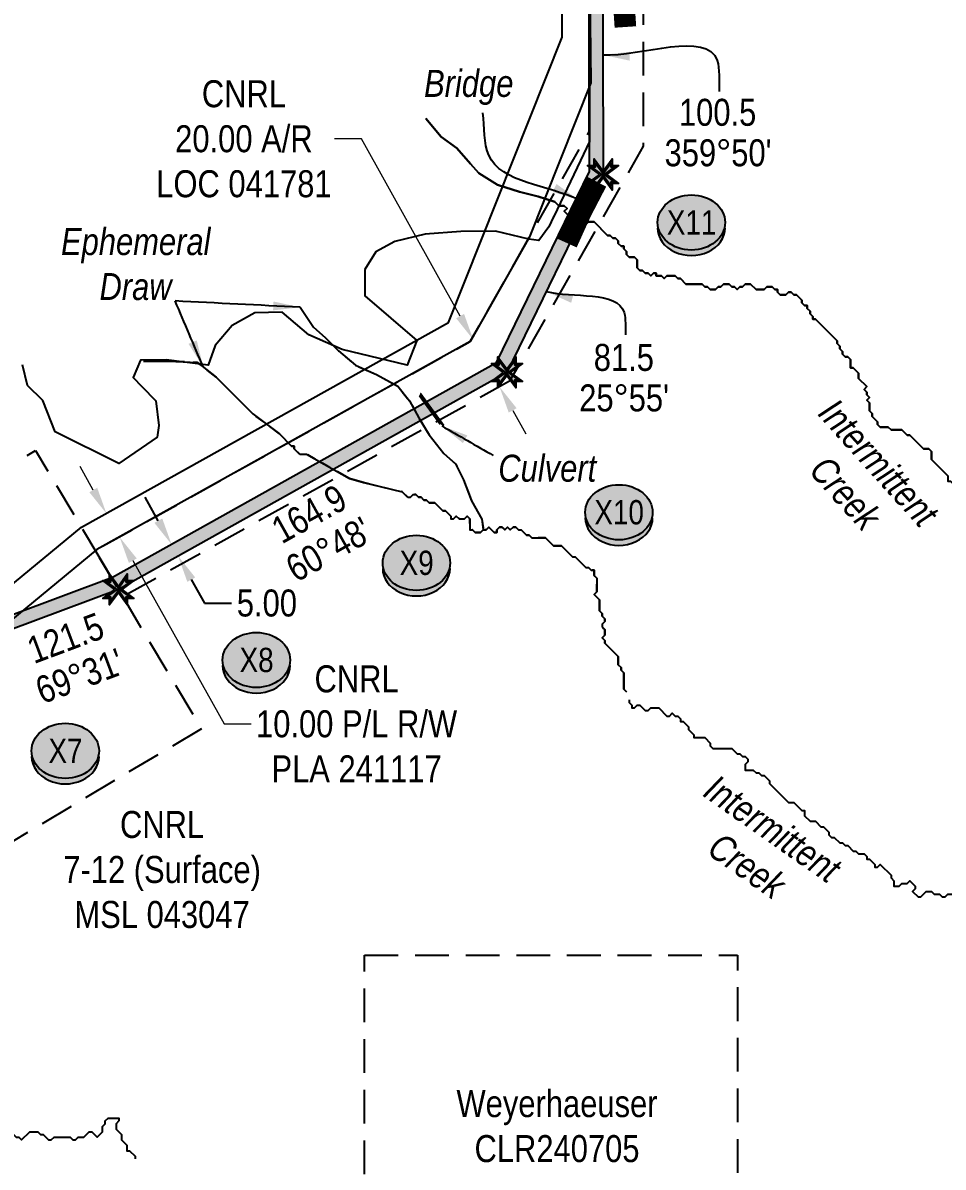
# Model space of a CAD drawing. Extents: x 355593 to 361635, y 6051593 to 6055416.
# Drawn here: x 356941 to 357281.8, y 6053245.4 to 6053669.2 of the extents above; entities that cross this region are included whole.
import ezdxf
from ezdxf.enums import TextEntityAlignment as Align

# ---------------------------------------------------------------- set-up
doc = ezdxf.new("R2010")
doc.units = 0
doc.header["$LTSCALE"] = 5
doc.header["$PDMODE"] = 34
doc.header["$PDSIZE"] = 0.03
doc.linetypes.add('foc-ACCESSROAD', pattern=[3.75, 2.5, -1.25])
doc.linetypes.add('foc-TOPO-ephemeral', pattern=[6.25, 3.125, -0.625, 0.625, -0.625, 0.625, -0.625])
doc.layers.get('Defpoints').update_dxf_attribs({"color": 9})
for name, color, linetype, lineweight in [('AS-GENERAL', 48, 'Continuous', 18), ('C-AR-T', 13, 'Continuous', 9), ('C-RW-T', 13, 'Continuous', 9), ('C-WS-T', 13, 'Continuous', 9), ('F-WS-T', 190, 'Continuous', 9), ('T-TEXT', 48, 'Continuous', 18)]:
    doc.layers.add(name, color=color, linetype=linetype, lineweight=lineweight)
for name, color, linetype in [('AS-ROADS', 254, 'Continuous'), ('C-AR', 13, 'foc-ACCESSROAD'), ('C-RW', 13, 'Continuous'), ('C-WS', 13, 'foc-ACCESSROAD'), ('F-WS', 190, 'foc-ACCESSROAD'), ('L-BD', 7, 'Continuous'), ('L-MON', 1, 'Continuous'), ('P-CROSSINGS', 250, 'Continuous'), ('P-PROPOSED', 10, 'Continuous'), ('P-PROPOSED-H', 21, 'Continuous'), ('P-TXT', 4, 'Continuous'), ('T-DRAW', 143, 'foc-TOPO-ephemeral'), ('T-WATER', 160, 'Continuous'), ('T-WATER-T', 170, 'Continuous'), ('WETLAND', 143, 'Continuous')]:
    doc.layers.add(name, color=color, linetype=linetype)
doc.styles.add('80CG', font='ARIALN.TTF', dxfattribs={"height": 10})
doc.styles.add('80L', font='ARIALN.TTF', dxfattribs={"height": 10})
doc.styles.add('80LS', font='ARIALNI.TTF', dxfattribs={"height": 10})
doc.styles.add('Crossing', font='ARIALN.TTF', dxfattribs={"height": 10})
doc.styles.add('foc-LtypeFont', font='ARIALN.TTF', dxfattribs={"height": 7.35})
doc.linetypes.add('foc-TOPO-flowdirection-NOLINE', pattern='A,0,[">",foc-LtypeFont,S=0.3,R=0,X=0,Y=-0.945],-20,[">",foc-LtypeFont,S=0.3,R=0,X=0,Y=-0.945],0', length=20)
doc.dimstyles.new('Compass 5 000', dxfattribs={"dimscale": 5, "dimtxt": 9, "dimasz": 2, "dimexe": 0.2, "dimexo": 0.0625, "dimgap": 0.5, "dimtad": 0, "dimtih": 1, "dimtoh": 1, "dimzin": 0, "dimdsep": 46, "dimtxsty": '80CG', "dimcen": 0.1, "dimse1": 1, "dimse2": 1, "dimclrd": 256, "dimclrt": 256, "dimaunit": 1, "dimadec": 4, "dimazin": 0, "dimtfac": 0.06, "dimtofl": 0, "dimtmove": 0, "dimatfit": 1, "dimfxl": 0.2, "dimtolj": 1, "dimtzin": 0, "dimlwd": -1, "dimarcsym": 0})

# ---------------------------------------------------------------- blocks, each defined once
blk = doc.blocks.new('*D442')
at = {"layer": 'C-RW-T', "transparency": 16777216}
for p, q in [((356967.05, 6053496.21), (356962.17, 6053504.94)), ((356981.68, 6053470.05), (357015.49, 6053409.6)), ((357015.49, 6053409.6), (357025.49, 6053409.6))]:
    blk.add_line(p, q, dxfattribs=at)
for points in [[(356968.5, 6053497.03), (356965.59, 6053495.4), (356971.93, 6053487.48)], [(356983.14, 6053470.86), (356980.23, 6053469.23), (356976.8, 6053478.77)]]:
    blk.add_solid(points, dxfattribs=at)
at = {"layer": 'Defpoints', "color": 0, "transparency": 16777216}
for p in [(357050.2, 6053531.26), (357055.08, 6053522.55), (356971.93, 6053487.48)]:
    blk.add_point(p, dxfattribs=at)
at = {"layer": 'C-RW-T', "transparency": 16777216, "insert": (357064.57, 6053409.6), "char_height": 10, "attachment_point": 5, "style": '80CG'}
blk.add_mtext('\\A1;CNRL\\P10.00 P/L R/W\\PPLA 241117', dxfattribs=at)
blk = doc.blocks.new('xing2')
h = blk.add_hatch(color=50)
h.dxf.hatch_style = 1
edge = h.paths.add_edge_path()
edge.add_ellipse((0, 0), major_axis=(-12.5, 0), ratio=0.816297, start_angle=0, end_angle=360)
h = blk.add_hatch(color=250)
h.dxf.hatch_style = 1
edge = h.paths.add_edge_path()
edge.add_ellipse((0, -2.05), major_axis=(-12.5, 0), ratio=0.816297, start_angle=0, end_angle=180)
edge.add_line((12.5, -2.05), (12.5, 0))
edge.add_ellipse((0, 0), major_axis=(-12.5, 0), ratio=0.816297, start_angle=0, end_angle=180, ccw=False)
edge.add_line((-12.5, 0), (-12.5, -2.05))
at = {"color": 250}
blk.add_ellipse((0, 0), major_axis=(-12.5, 0), ratio=0.816297, dxfattribs=at)
blk.add_ellipse((0, -2.05), major_axis=(-12.5, 0), ratio=0.816297, start_param=0, end_param=3.141593, dxfattribs=at)
at = {"color": 250, "style": 'Crossing'}
blk.add_attdef('CROSSING', text='', height=9, dxfattribs=at).set_placement((0.09, 0.02), align=Align.MIDDLE_CENTER)
at = {"color": 250, "style": 'Crossing', "flags": 1}
for tag, p in [('OWNER', (0.09, -12.49)), ('DESCRIPTION', (0.09, -25.77)), ('LOCATION', (0.09, -39.3)), ('DWG_REF', (0.09, -52.84))]:
    blk.add_attdef(tag, text='', height=9, dxfattribs=at).set_placement(p, align=Align.MIDDLE_CENTER)
blk = doc.blocks.new('*D471')
at = {"layer": 'Defpoints', "color": 0, "transparency": 16777216}
for p in [(357006.95, 6053482.21), (357009.38, 6053477.85), (356998.46, 6053471.75)]:
    blk.add_point(p, dxfattribs=at)
at = {"layer": 'P-TXT', "transparency": 16777216}
for p, q in [((356991.14, 6053484.84), (356986.27, 6053493.57)), ((357003.33, 6053463.02), (357008.21, 6053454.29)), ((357008.21, 6053454.29), (357018.21, 6053454.29))]:
    blk.add_line(p, q, dxfattribs=at)
for points in [[(356992.6, 6053485.65), (356989.69, 6053484.03), (356996.02, 6053476.11)], [(357004.79, 6053463.83), (357001.88, 6053462.2), (356998.46, 6053471.75)]]:
    blk.add_solid(points, dxfattribs=at)
at = {"layer": 'P-TXT', "transparency": 16777216, "insert": (357031.35, 6053454.29), "char_height": 10, "attachment_point": 5, "style": '80CG'}
blk.add_mtext('\\A1;5.00', dxfattribs=at)
blk = doc.blocks.new('TEMP')
h = blk.add_hatch(color=255)
h.dxf.hatch_style = 1
h.paths.add_polyline_path([(0, 0.251), (-0.666, 1.152), (-0.666, 0.666), (-1.152, 0.666), (-0.251, 0), (-1.152, -0.666), (-0.666, -0.666), (-0.666, -1.152), (0, -0.251), (0.666, -1.152), (0.666, -0.666), (1.152, -0.666), (0.251, 0), (1.152, 0.666), (0.666, 0.666), (0.666, 1.152)])
h.paths.add_polyline_path([(0.566, 0.849), (0.566, 0.566), (0.849, 0.566), (0.083, 0), (0.849, -0.566), (0.566, -0.566), (0.566, -0.849), (0, -0.083), (-0.566, -0.849), (-0.566, -0.566), (-0.849, -0.566), (-0.083, 0), (-0.849, 0.566), (-0.566, 0.566), (-0.566, 0.849), (0, 0.083)], flags=16)
h = blk.add_hatch(color=1)
h.dxf.hatch_style = 1
h.paths.add_polyline_path([(0, 0.083), (-0.566, 0.849), (-0.566, 0.566), (-0.849, 0.566), (-0.083, 0), (-0.849, -0.566), (-0.566, -0.566), (-0.566, -0.849), (0, -0.083), (0.566, -0.849), (0.566, -0.566), (0.849, -0.566), (0.083, 0), (0.849, 0.566), (0.566, 0.566), (0.566, 0.849)])
at = {"color": 1}
for p, q in [((-0.083, 0), (0.083, 0)), ((0, 0.083), (0, -0.083))]:
    blk.add_line(p, q, dxfattribs=at)
at = {"color": 255, "flags": 128}
blk.add_lwpolyline([(-0.251, 0), (-1.152, 0.666), (-0.666, 0.666), (-0.666, 1.152), (0, 0.251), (0.666, 1.152), (0.666, 0.666), (1.152, 0.666), (0.251, 0), (1.152, -0.666), (0.666, -0.666), (0.666, -1.152), (0, -0.251), (-0.666, -1.152), (-0.666, -0.666), (-1.152, -0.666)], close=True, dxfattribs=at)
at = {"color": 1, "flags": 128}
blk.add_lwpolyline([(-0.083, 0), (-0.849, 0.566), (-0.566, 0.566), (-0.566, 0.849), (0, 0.083), (0.566, 0.849), (0.566, 0.566), (0.849, 0.566), (0.083, 0), (0.849, -0.566), (0.566, -0.566), (0.566, -0.849), (0, -0.083), (-0.566, -0.849), (-0.566, -0.566), (-0.849, -0.566)], close=True, dxfattribs=at)
blk = doc.blocks.new('*D479')
at = {"layer": 'C-AR-T', "transparency": 16777216}
for p, q in [((357066.36, 6053626.25), (357056.36, 6053626.25)), ((357102.91, 6053560.64), (357066.36, 6053626.25)), ((357122.38, 6053525.7), (357127.25, 6053516.96))]:
    blk.add_line(p, q, dxfattribs=at)
for points in [[(357104.37, 6053561.45), (357101.46, 6053559.82), (357107.78, 6053551.9)], [(357123.84, 6053526.51), (357120.92, 6053524.89), (357117.51, 6053534.43)]]:
    blk.add_solid(points, dxfattribs=at)
at = {"layer": 'Defpoints', "color": 0, "transparency": 16777216}
for p in [(357093.62, 6053544.01), (357117.51, 6053534.43), (357103.35, 6053526.54)]:
    blk.add_point(p, dxfattribs=at)
at = {"layer": 'C-AR-T', "transparency": 16777216, "insert": (357022.84, 6053626.25), "char_height": 10, "attachment_point": 5, "style": '80CG'}
blk.add_mtext('\\A1;CNRL\\P20.00 A/R\\PLOC 041781', dxfattribs=at)

msp = doc.modelspace()

# ---------------------------------------------------------------- hatches: boundary and pattern name
at = {"layer": 'AS-GENERAL'}
h = msp.add_hatch(color=256, dxfattribs=at)
h.dxf.hatch_style = 1
h.paths.add_polyline_path([(357147.291, 6053592.758), (357142.941, 6053594.695), (357147.912, 6053605.851), (357152.26, 6053603.978)])
at = {"layer": 'P-PROPOSED-H'}
h = msp.add_hatch(color=256, dxfattribs=at)
h.dxf.hatch_style = 1
h.paths.add_polyline_path([(358890.644, 6054837.913), (358775.776, 6054680.894), (358719.363, 6054595.314), (358720.642, 6054582.102), (358726.752, 6054444.2), (358706.763, 6054443.653), (358700.924, 6054575.443), (358552.306, 6054439.338), (358502.568, 6054408.773), (358321.722, 6054350.661), (358060.822, 6054305.104), (357878.506, 6054313.182), (357834.693, 6054308.537), (357405.628, 6054132.847), (357201.32, 6054051.822), (357181.661, 6054011.606), (357181.705, 6053981.57), (357208.46, 6053935.181), (357209.254, 6053873.111), (357175.646, 6053813.023), (357155.589, 6053713.558), (357155.871, 6053613.069), (357120.248, 6053539.783), (356976.329, 6053459.385), (356862.534, 6053416.883), (356729.817, 6053324.812), (356485.668, 6053085.555), (356387.542, 6052979.833), (356315.907, 6052954.251), (356311.858, 6052958.113), (356384.71, 6052984.129), (356482.085, 6053089.042), (356726.621, 6053328.678), (356860.199, 6053421.347), (356974.224, 6053463.934), (357116.439, 6053543.381), (357150.87, 6053614.213), (357150.589, 6053714.05), (357170.901, 6053814.779), (357204.239, 6053874.384), (357203.479, 6053933.813), (357176.708, 6053980.229), (357176.661, 6054012.759), (357197.679, 6054055.755), (357403.759, 6054137.483), (357833.458, 6054313.432), (357878.352, 6054318.192), (358060.499, 6054310.122), (358320.522, 6054355.526), (358500.465, 6054413.348), (358549.282, 6054443.347), (358705.443, 6054586.36), (358711.539, 6054448.784), (358721.533, 6054449.058), (358715.654, 6054581.751), (358714.218, 6054596.591), (358771.67, 6054683.747), (358889.198, 6054844.402), (359006.559, 6054780.171), (359037.105, 6054799.378), (359044.215, 6054812.219), (359048.588, 6054809.798), (359040.855, 6054795.831), (359006.734, 6054774.377)])

# ---------------------------------------------------------------- linework, layer by layer
at = {"layer": 'AS-GENERAL', "flags": 128}
msp.add_lwpolyline([(357147.291, 6053592.758), (357142.941, 6053594.695), (357147.912, 6053605.851), (357152.26, 6053603.978)], close=True, dxfattribs=at)
at = {"layer": 'AS-GENERAL', "const_width": 1.5, "flags": 128}
msp.add_lwpolyline([(357087.939, 6053531.581), (357088.039, 6053531.539), (357096.223, 6053520.299), (357096.16, 6053520.203)], dxfattribs=at)
at = {"layer": 'AS-ROADS', "const_width": 8, "flags": 128}
for points in [[(357164.13, 6053667.714), (357161.984, 6053699.894), (357161.537, 6053716.86)], [(357142.434, 6053587.711), (357147.669, 6053599.256), (357153.471, 6053610.417)]]:
    msp.add_lwpolyline(points, dxfattribs=at)
at = {"layer": 'C-AR', "flags": 128}
msp.add_lwpolyline([(357121.227, 6053536.504), (356979.684, 6053457.638), (356978.134, 6053456.36), (356967.77, 6053473.729), (356968.363, 6053474.218), (357106.61, 6053551.247), (357150.738, 6053628.877), (357150.589, 6053714.05), (357170.901, 6053814.779), (357204.239, 6053874.384), (357203.479, 6053933.813), (357176.708, 6053980.229), (357176.563, 6054012.559), (357190.932, 6054041.953), (357194.435, 6054049.06), (357213.779, 6054056.715), (357210.482, 6054049.657), (357191.57, 6054009.231), (357191.698, 6053984.253), (357218.422, 6053937.917), (357219.284, 6053870.565), (357185.135, 6053809.511), (357170.832, 6053738.576), (357170.731, 6053623.592), (357121.227, 6053536.504)], close=True, dxfattribs=at)
at = {"layer": 'C-RW'}
msp.add_lwpolyline([(357203.479, 6053933.813), (357204.239, 6053874.384), (357170.901, 6053814.779), (357150.589, 6053714.05), (357151.278, 6053647.088), (357128.664, 6053590.044), (357106.61, 6053551.247), (356968.363, 6053474.218), (356921.336, 6053435.417), (356921.336, 6053435.417), (356904.403, 6053434.406), (356962.702, 6053482.508), (357098.637, 6053558.249), (357140.738, 6053663.988), (357140.722, 6053715.691), (357161.411, 6053818.291), (357194.209, 6053876.93), (357193.516, 6053931.078)], dxfattribs=at)
at = {"layer": 'C-WS', "flags": 128}
msp.add_lwpolyline([(356968.694, 6053472.18), (356978.943, 6053455.004), (357007.116, 6053407.793), (356904.096, 6053346.316), (356863.356, 6053414.586), (356862.102, 6053416.687), (356860.261, 6053419.773), (356854.104, 6053430.089), (356842.619, 6053449.336), (356945.64, 6053510.813), (356968.694, 6053472.18)], close=True, dxfattribs=at)
at = {"layer": 'F-WS', "flags": 128}
msp.add_lwpolyline([(357067.493, 6053323.911), (357205.61, 6053323.911), (357205.61, 6053187.102), (357067.493, 6053187.102)], close=True, dxfattribs=at)
at = {"layer": 'T-DRAW', "flags": 128}
for points in [[(357043.707, 6053563.893), (357048.583, 6053556.579), (357052.971, 6053552.679), (357057.846, 6053547.804), (357064.184, 6053542.441), (357071.985, 6053539.028), (357079.785, 6053534.64), (357084.173, 6053529.277), (357087.586, 6053522.939), (357091.487, 6053516.601), (357096.85, 6053509.775), (357101.237, 6053505.875), (357104.163, 6053500.024), (357107.088, 6053492.224), (357110.988, 6053485.398), (357111.5, 6053481.5)], [(357164.5, 6053421.5), (357163.5, 6053422.5), (357163.5, 6053428.5), (357162.5, 6053429.5), (357162.5, 6053430.5), (357161.5, 6053431.5), (357161.5, 6053434.5), (357156.5, 6053439.5), (357156.5, 6053440.5), (357155.5, 6053441.5), (357156.5, 6053442.5), (357156.5, 6053444.5), (357155.5, 6053445.5), (357155.5, 6053446.5), (357156.5, 6053447.5), (357156.5, 6053448.5), (357155.5, 6053449.5), (357155.5, 6053450.5), (357154.5, 6053451.5), (357154.5, 6053455.5), (357152.5, 6053457.5), (357153.5, 6053458.5), (357153.5, 6053463.5), (357152.5, 6053464.5), (357152.5, 6053466.5), (357151.5, 6053466.5), (357150.5, 6053467.5), (357149.5, 6053467.5), (357145.5, 6053471.5), (357144.5, 6053471.5), (357140.5, 6053475.5), (357137.5, 6053475.5), (357134.5, 6053478.5), (357129.5, 6053478.5), (357128.5, 6053479.5), (357127.5, 6053479.5), (357125.5, 6053481.5), (357124.5, 6053481.5), (357123.5, 6053482.5), (357122.5, 6053482.5), (357121.5, 6053481.5), (357120.5, 6053482.5), (357119.5, 6053481.5), (357118.5, 6053482.5), (357117.5, 6053482.5), (357116.5, 6053481.5), (357116.5, 6053480.5), (357115.5, 6053480.5), (357113.5, 6053482.5), (357112.5, 6053481.5), (357111.5, 6053481.5), (357110.5, 6053480.5), (357108.5, 6053480.5), (357107.5, 6053481.5), (357106.5, 6053481.5), (357106.5, 6053485.5), (357105.5, 6053486.5), (357104.5, 6053485.5), (357102.5, 6053485.5), (357101.5, 6053486.5), (357100.5, 6053485.5), (357099.5, 6053485.5), (357099.5, 6053486.5), (357097.5, 6053488.5), (357096.5, 6053488.5), (357093.5, 6053491.5), (357091.5, 6053491.5), (357090.5, 6053492.5), (357089.5, 6053492.5), (357088.5, 6053493.5), (357087.5, 6053493.5), (357086.5, 6053494.5), (357085.5, 6053494.5), (357084.5, 6053493.5), (357083.5, 6053493.5), (357081.5, 6053495.5), (357073.74, 6053497.372), (357067.187, 6053498.932), (357061.883, 6053500.492), (357046.042, 6053509.5), (357043.5, 6053509.5), (357041.5, 6053511.5), (357041.5, 6053512.5), (357040.5, 6053512.5), (357036, 6053517), (357026.156, 6053524.402), (357012.504, 6053538.053), (357005.679, 6053543.416), (356994.953, 6053543.903), (356985.69, 6053543.903)], [(356779, 6053437.5), (356780.5, 6053437.5), (356781.5, 6053436.5), (356781.5, 6053435.5), (356782.5, 6053434.5), (356783.5, 6053434.5), (356783.5, 6053433.5), (356785.5, 6053431.5), (356786.5, 6053432.5), (356787.5, 6053432.5), (356789.5, 6053430.5), (356789.5, 6053427.5), (356788.5, 6053426.5), (356788.5, 6053424.5), (356789.5, 6053423.5), (356790.5, 6053423.5), (356791.5, 6053422.5), (356792.5, 6053423.5), (356793.5, 6053423.5), (356794.5, 6053422.5), (356794.5, 6053421.5), (356795.5, 6053420.5), (356795.5, 6053417.5), (356796.5, 6053416.5), (356796.5, 6053414.5), (356795.5, 6053413.5), (356794.5, 6053413.5), (356792.5, 6053411.5), (356792.5, 6053409.5), (356791.5, 6053409.5), (356791.5, 6053408.5), (356790.5, 6053407.5), (356790.5, 6053406.5), (356789.5, 6053405.5), (356788.5, 6053405.5), (356787.5, 6053404.5), (356787.5, 6053402.5), (356785.5, 6053400.5), (356785.5, 6053398.5), (356784.5, 6053397.5), (356785.5, 6053396.5), (356786.5, 6053396.5), (356788.5, 6053394.5), (356789.5, 6053395.5), (356792.5, 6053392.5), (356794.5, 6053392.5), (356795.5, 6053393.5), (356796.5, 6053392.5), (356796.5, 6053391.5), (356797.5, 6053390.5), (356797.5, 6053389.5), (356798.5, 6053389.5), (356801.5, 6053386.5), (356801.5, 6053383.5), (356803.197, 6053381.803), (356806.789, 6053378.211), (356807.5, 6053377.5), (356807.5, 6053376.5), (356808.5, 6053375.5), (356808.5, 6053374.5), (356809.5, 6053373.5), (356810.5, 6053374.5), (356814.5, 6053370.5), (356814.5, 6053369.5), (356819.5, 6053364.5), (356819.5, 6053360.5), (356818.5, 6053359.5), (356819.5, 6053358.5), (356820.5, 6053358.5), (356821.5, 6053357.5), (356822.5, 6053357.5), (356825.5, 6053354.5), (356825.5, 6053352.5), (356826.5, 6053351.5), (356828.5, 6053351.5), (356829.5, 6053350.5), (356830.5, 6053350.5), (356832.5, 6053348.5), (356833.5, 6053348.5), (356836.5, 6053345.5), (356836.5, 6053343.5), (356838.5, 6053343.5), (356838.5, 6053342.5), (356839.5, 6053341.5), (356842.5, 6053341.5), (356843.5, 6053340.5), (356845.5, 6053340.5), (356846.5, 6053339.5), (356847.5, 6053339.5), (356851.5, 6053335.5), (356852.5, 6053335.5), (356853.5, 6053334.5), (356854.5, 6053334.5), (356856.5, 6053332.5), (356858.5, 6053332.5), (356859.5, 6053331.5), (356859.5, 6053329.5), (356861.5, 6053327.5), (356861.5, 6053326.5), (356862.5, 6053325.5), (356862.5, 6053324.5), (356863.5, 6053323.5), (356864.5, 6053323.5), (356865.5, 6053322.5), (356864.5, 6053321.5), (356864.5, 6053319.5), (356865.5, 6053318.5), (356865.5, 6053316.5), (356864.5, 6053315.5), (356864.5, 6053314.5), (356866.5, 6053312.5), (356867.5, 6053312.5), (356867.5, 6053310.5), (356868.5, 6053309.5), (356868.5, 6053305.5), (356869.5, 6053305.5), (356870.5, 6053304.5), (356871.5, 6053304.5), (356871.5, 6053301.5), (356872.5, 6053300.5), (356873.5, 6053300.5), (356874.5, 6053299.5), (356875.5, 6053299.5), (356877.5, 6053297.5), (356880.5, 6053297.5), (356882.5, 6053299.5), (356884.5, 6053299.5), (356886.5, 6053297.5), (356887.5, 6053297.5), (356888.5, 6053296.5), (356892.5, 6053296.5), (356893.5, 6053295.5), (356893.5, 6053294.5), (356894.5, 6053293.5), (356896.5, 6053293.5), (356897.5, 6053294.5), (356898.5, 6053294.5), (356902.5, 6053290.5), (356902.5, 6053289.5), (356901.5, 6053288.5), (356902.5, 6053287.5), (356902.5, 6053285.5), (356903.5, 6053284.5), (356904.5, 6053284.5), (356905.5, 6053283.5), (356907.5, 6053283.5), (356908.5, 6053284.5), (356910.5, 6053284.5), (356911.5, 6053283.5), (356912.5, 6053283.5), (356912.5, 6053282.5), (356914.5, 6053280.5), (356915.5, 6053281.5), (356916.5, 6053281.5), (356920.5, 6053277.5), (356921.5, 6053277.5), (356922.5, 6053276.5), (356923.5, 6053276.5), (356926.5, 6053273.5), (356926.5, 6053272.5), (356925.5, 6053271.5), (356925.5, 6053270.5), (356926.5, 6053269.5), (356926.5, 6053266.5), (356927.5, 6053265.5), (356927.5, 6053263.5), (356929.5, 6053261.5), (356935.5, 6053261.5), (356936.5, 6053260.5), (356936.5, 6053258.5), (356938.5, 6053256.5), (356939.5, 6053256.5), (356940.5, 6053255.5), (356943.5, 6053258.5), (356946.5, 6053258.5), (356947.5, 6053257.5), (356948.5, 6053257.5), (356950.5, 6053255.5), (356951.5, 6053255.5), (356952.5, 6053256.5), (356958.5, 6053256.5), (356959.5, 6053255.5), (356960.5, 6053255.5), (356961.5, 6053256.5), (356963.5, 6053256.5), (356965.5, 6053258.5), (356966.5, 6053258.5), (356968.5, 6053256.5), (356970.5, 6053258.5), (356970.5, 6053260.5), (356971.5, 6053261.5), (356971.5, 6053262.5), (356972.5, 6053263.5), (356976.5, 6053263.5), (356976.5, 6053262.5), (356975.5, 6053261.5), (356975.5, 6053259.5), (356977.5, 6053257.5), (356977.5, 6053255.5), (356979.5, 6053253.5), (356979.5, 6053251.5), (356980.5, 6053251.5), (356982.5, 6053249.5), (356982.5, 6053248.5)]]:
    msp.add_lwpolyline(points, dxfattribs=at)
at = {"layer": 'T-DRAW', "linetype": 'foc-TOPO-flowdirection-NOLINE', "flags": 128}
for points in [[(357043.707, 6053563.893), (357048.583, 6053556.579), (357052.971, 6053552.679), (357057.846, 6053547.804), (357064.184, 6053542.441), (357071.985, 6053539.028), (357079.785, 6053534.64), (357084.173, 6053529.277), (357087.586, 6053522.939), (357091.487, 6053516.601), (357096.85, 6053509.775), (357101.237, 6053505.875), (357104.163, 6053500.024), (357107.088, 6053492.224), (357110.988, 6053485.398), (357111.5, 6053481.5)], [(356985.69, 6053543.903), (356994.953, 6053543.903), (357005.679, 6053543.416), (357012.504, 6053538.053), (357026.156, 6053524.402), (357036, 6053517), (357040.5, 6053512.5), (357041.5, 6053512.5), (357041.5, 6053511.5), (357043.5, 6053509.5), (357046.042, 6053509.5), (357061.883, 6053500.492), (357067.187, 6053498.932), (357073.74, 6053497.372), (357081.5, 6053495.5), (357083.5, 6053493.5), (357084.5, 6053493.5), (357085.5, 6053494.5), (357086.5, 6053494.5), (357087.5, 6053493.5), (357088.5, 6053493.5), (357089.5, 6053492.5), (357090.5, 6053492.5), (357091.5, 6053491.5), (357093.5, 6053491.5), (357096.5, 6053488.5), (357097.5, 6053488.5), (357099.5, 6053486.5), (357099.5, 6053485.5), (357100.5, 6053485.5), (357101.5, 6053486.5), (357102.5, 6053485.5), (357104.5, 6053485.5), (357105.5, 6053486.5), (357106.5, 6053485.5), (357106.5, 6053481.5), (357107.5, 6053481.5), (357108.5, 6053480.5), (357110.5, 6053480.5), (357111.5, 6053481.5), (357112.5, 6053481.5), (357113.5, 6053482.5), (357115.5, 6053480.5), (357116.5, 6053480.5), (357116.5, 6053481.5), (357117.5, 6053482.5), (357118.5, 6053482.5), (357119.5, 6053481.5), (357120.5, 6053482.5), (357121.5, 6053481.5), (357122.5, 6053482.5), (357123.5, 6053482.5), (357124.5, 6053481.5), (357125.5, 6053481.5), (357127.5, 6053479.5), (357128.5, 6053479.5), (357129.5, 6053478.5), (357134.5, 6053478.5), (357137.5, 6053475.5), (357140.5, 6053475.5), (357144.5, 6053471.5), (357145.5, 6053471.5), (357149.5, 6053467.5), (357150.5, 6053467.5), (357151.5, 6053466.5), (357152.5, 6053466.5), (357152.5, 6053464.5), (357153.5, 6053463.5), (357153.5, 6053458.5), (357152.5, 6053457.5), (357154.5, 6053455.5), (357154.5, 6053451.5), (357155.5, 6053450.5), (357155.5, 6053449.5), (357156.5, 6053448.5), (357156.5, 6053447.5), (357155.5, 6053446.5), (357155.5, 6053445.5), (357156.5, 6053444.5), (357156.5, 6053442.5), (357155.5, 6053441.5), (357156.5, 6053440.5), (357156.5, 6053439.5), (357161.5, 6053434.5), (357161.5, 6053431.5), (357162.5, 6053430.5), (357162.5, 6053429.5), (357163.5, 6053428.5), (357163.5, 6053422.5), (357164.5, 6053421.5)], [(356783.5, 6053434.5), (356783.5, 6053433.5), (356785.5, 6053431.5), (356786.5, 6053432.5), (356787.5, 6053432.5), (356789.5, 6053430.5), (356789.5, 6053427.5), (356788.5, 6053426.5), (356788.5, 6053424.5), (356789.5, 6053423.5), (356790.5, 6053423.5), (356791.5, 6053422.5), (356792.5, 6053423.5), (356793.5, 6053423.5), (356794.5, 6053422.5), (356794.5, 6053421.5), (356795.5, 6053420.5), (356795.5, 6053417.5), (356796.5, 6053416.5), (356796.5, 6053414.5), (356795.5, 6053413.5), (356794.5, 6053413.5), (356792.5, 6053411.5), (356792.5, 6053409.5), (356791.5, 6053409.5), (356791.5, 6053408.5), (356790.5, 6053407.5), (356790.5, 6053406.5), (356789.5, 6053405.5), (356788.5, 6053405.5), (356787.5, 6053404.5), (356787.5, 6053402.5), (356785.5, 6053400.5), (356785.5, 6053398.5), (356784.5, 6053397.5), (356785.5, 6053396.5), (356786.5, 6053396.5), (356788.5, 6053394.5), (356789.5, 6053395.5), (356792.5, 6053392.5), (356794.5, 6053392.5), (356795.5, 6053393.5), (356796.5, 6053392.5), (356796.5, 6053391.5), (356797.5, 6053390.5), (356797.5, 6053389.5), (356798.5, 6053389.5), (356801.5, 6053386.5), (356801.5, 6053383.5), (356803.197, 6053381.803), (356806.789, 6053378.211), (356807.5, 6053377.5), (356807.5, 6053376.5), (356808.5, 6053375.5), (356808.5, 6053374.5), (356809.5, 6053373.5), (356810.5, 6053374.5), (356814.5, 6053370.5), (356814.5, 6053369.5), (356819.5, 6053364.5), (356819.5, 6053360.5), (356818.5, 6053359.5), (356819.5, 6053358.5), (356820.5, 6053358.5), (356821.5, 6053357.5), (356822.5, 6053357.5), (356825.5, 6053354.5), (356825.5, 6053352.5), (356826.5, 6053351.5), (356828.5, 6053351.5), (356829.5, 6053350.5), (356830.5, 6053350.5), (356832.5, 6053348.5), (356833.5, 6053348.5), (356836.5, 6053345.5), (356836.5, 6053343.5), (356838.5, 6053343.5), (356838.5, 6053342.5), (356839.5, 6053341.5), (356842.5, 6053341.5), (356843.5, 6053340.5), (356845.5, 6053340.5), (356846.5, 6053339.5), (356847.5, 6053339.5), (356851.5, 6053335.5), (356852.5, 6053335.5), (356853.5, 6053334.5), (356854.5, 6053334.5), (356856.5, 6053332.5), (356858.5, 6053332.5), (356859.5, 6053331.5), (356859.5, 6053329.5), (356861.5, 6053327.5), (356861.5, 6053326.5), (356862.5, 6053325.5), (356862.5, 6053324.5), (356863.5, 6053323.5), (356864.5, 6053323.5), (356865.5, 6053322.5), (356864.5, 6053321.5), (356864.5, 6053319.5), (356865.5, 6053318.5), (356865.5, 6053316.5), (356864.5, 6053315.5), (356864.5, 6053314.5), (356866.5, 6053312.5), (356867.5, 6053312.5), (356867.5, 6053310.5), (356868.5, 6053309.5), (356868.5, 6053305.5), (356869.5, 6053305.5), (356870.5, 6053304.5), (356871.5, 6053304.5), (356871.5, 6053301.5), (356872.5, 6053300.5), (356873.5, 6053300.5), (356874.5, 6053299.5), (356875.5, 6053299.5), (356877.5, 6053297.5), (356880.5, 6053297.5), (356882.5, 6053299.5), (356884.5, 6053299.5), (356886.5, 6053297.5), (356887.5, 6053297.5), (356888.5, 6053296.5), (356892.5, 6053296.5), (356893.5, 6053295.5), (356893.5, 6053294.5), (356894.5, 6053293.5), (356896.5, 6053293.5), (356897.5, 6053294.5), (356898.5, 6053294.5), (356902.5, 6053290.5), (356902.5, 6053289.5), (356901.5, 6053288.5), (356902.5, 6053287.5), (356902.5, 6053285.5), (356903.5, 6053284.5), (356904.5, 6053284.5), (356905.5, 6053283.5), (356907.5, 6053283.5), (356908.5, 6053284.5), (356910.5, 6053284.5), (356911.5, 6053283.5), (356912.5, 6053283.5), (356912.5, 6053282.5), (356914.5, 6053280.5), (356915.5, 6053281.5), (356916.5, 6053281.5), (356920.5, 6053277.5), (356921.5, 6053277.5), (356922.5, 6053276.5), (356923.5, 6053276.5), (356926.5, 6053273.5), (356926.5, 6053272.5), (356925.5, 6053271.5), (356925.5, 6053270.5), (356926.5, 6053269.5), (356926.5, 6053266.5), (356927.5, 6053265.5), (356927.5, 6053263.5), (356929.5, 6053261.5), (356935.5, 6053261.5), (356936.5, 6053260.5), (356936.5, 6053258.5), (356938.5, 6053256.5), (356939.5, 6053256.5), (356940.5, 6053255.5), (356943.5, 6053258.5), (356946.5, 6053258.5), (356947.5, 6053257.5), (356948.5, 6053257.5), (356950.5, 6053255.5), (356951.5, 6053255.5), (356952.5, 6053256.5), (356958.5, 6053256.5), (356959.5, 6053255.5), (356960.5, 6053255.5), (356961.5, 6053256.5), (356963.5, 6053256.5), (356965.5, 6053258.5), (356966.5, 6053258.5), (356968.5, 6053256.5), (356970.5, 6053258.5), (356970.5, 6053260.5), (356971.5, 6053261.5), (356971.5, 6053262.5), (356972.5, 6053263.5), (356976.5, 6053263.5), (356976.5, 6053262.5), (356975.5, 6053261.5), (356975.5, 6053259.5), (356977.5, 6053257.5), (356977.5, 6053255.5), (356979.5, 6053253.5), (356979.5, 6053251.5), (356980.5, 6053251.5), (356982.5, 6053249.5), (356982.5, 6053248.5)]]:
    msp.add_lwpolyline(points, dxfattribs=at)
at = {"layer": 'T-WATER', "flags": 128}
for points in [[(357283.5, 6053501.5), (357277.5, 6053507.5), (357277.5, 6053510.5), (357276.5, 6053511.5), (357274.5, 6053511.5), (357269.5, 6053516.5), (357268.5, 6053516.5), (357266.5, 6053518.5), (357262.5, 6053518.5), (357261.5, 6053519.5), (357258.5, 6053519.5), (357257.5, 6053520.5), (357257.5, 6053521.5), (357255.5, 6053523.5), (357255.5, 6053524.5), (357254.5, 6053525.5), (357254.5, 6053528.5), (357253.5, 6053529.5), (357254.5, 6053530.5), (357253.5, 6053531.5), (357253.5, 6053532.5), (357252.5, 6053533.5), (357253.5, 6053534.5), (357250.5, 6053537.5), (357250.5, 6053539.5), (357248.5, 6053541.5), (357247.5, 6053541.5), (357247.5, 6053544.5), (357246.5, 6053545.5), (357245.5, 6053545.5), (357244.5, 6053546.5), (357244.5, 6053547.5), (357243.5, 6053548.5), (357243.5, 6053549.5), (357242.5, 6053550.5), (357242.5, 6053551.5), (357234.5, 6053559.5), (357233.5, 6053559.5), (357233.5, 6053560.5), (357232.5, 6053561.5), (357232.5, 6053562.5), (357231.5, 6053563.5), (357231.5, 6053564.5), (357230.5, 6053564.5), (357229.5, 6053565.5), (357229.5, 6053566.5), (357227.5, 6053568.5), (357226.5, 6053568.5), (357225.5, 6053569.5), (357224.5, 6053569.5), (357223.5, 6053568.5), (357221.5, 6053568.5), (357220.5, 6053569.5), (357220.5, 6053570.5), (357219.5, 6053570.5), (357218.5, 6053571.5), (357216.5, 6053571.5), (357215.5, 6053570.5), (357212.5, 6053570.5), (357210.5, 6053572.5), (357208.5, 6053572.5), (357207.5, 6053571.5), (357206.5, 6053571.5), (357205.5, 6053570.5), (357204.5, 6053571.5), (357203.5, 6053571.5), (357202.5, 6053572.5), (357200.5, 6053572.5), (357199.5, 6053571.5), (357198.5, 6053571.5), (357197.5, 6053570.5), (357195.5, 6053570.5), (357194.5, 6053571.5), (357193.5, 6053571.5), (357192.5, 6053572.5), (357186.5, 6053572.5), (357184.5, 6053574.5), (357183.5, 6053574.5), (357182.5, 6053575.5), (357179.5, 6053575.5), (357178.5, 6053574.5), (357177.5, 6053575.5), (357175.5, 6053575.5), (357175.5, 6053576.5), (357174.5, 6053576.5), (357173.5, 6053575.5), (357172.5, 6053576.5), (357171.5, 6053576.5), (357170.5, 6053577.5), (357169.5, 6053577.5), (357168.5, 6053578.5), (357168.5, 6053581.5), (357167.5, 6053582.5), (357165.5, 6053582.5), (357164.5, 6053583.5), (357164.5, 6053584.5), (357163.5, 6053585.5), (357163.5, 6053586.5), (357162.5, 6053586.5), (357161.5, 6053587.5), (357161.5, 6053588.5), (357160.5, 6053589.5), (357159.5, 6053589.5), (357158.5, 6053590.5), (357157.5, 6053590.5), (357152.5, 6053595.5), (357150.5, 6053595.5), (357149.5, 6053594.5), (357148.5, 6053594.5), (357147.5, 6053595.5), (357147.331, 6053595.5), (357146.5, 6053595.5), (357145.5, 6053596.5), (357144.5, 6053596.5), (357142.992, 6053598.008), (357141.5, 6053599.5), (357142.5, 6053600.5), (357141.5, 6053601.5), (357139.5, 6053601.5), (357138, 6053603), (357131.842, 6053604.879), (357124.94, 6053606.695), (357116.767, 6053609.238), (357109.865, 6053613.597), (357106.777, 6053617.047), (357101.692, 6053622.859), (357095.88, 6053627.037), (357090.25, 6053633.757)], [(357165.5, 6053418.5), (357165.5, 6053417.5), (357166.5, 6053416.5), (357166.5, 6053415.5), (357167.5, 6053415.5), (357168.5, 6053416.5), (357169.5, 6053416.5), (357171.5, 6053414.5), (357172.5, 6053414.5), (357173.5, 6053415.5), (357176.5, 6053415.5), (357179.5, 6053412.5), (357180.5, 6053412.5), (357181.5, 6053413.5), (357182.5, 6053412.5), (357183.5, 6053412.5), (357184.5, 6053411.5), (357184.5, 6053410.5), (357185.5, 6053410.5), (357187.5, 6053408.5), (357187.5, 6053407.5), (357189.5, 6053405.5), (357189.5, 6053404.5), (357193.5, 6053404.5), (357195.5, 6053402.5), (357195.5, 6053401.5), (357196.5, 6053400.5), (357203.5, 6053400.5), (357205.5, 6053398.5), (357206.5, 6053398.5), (357207.5, 6053397.5), (357208.5, 6053397.5), (357209.5, 6053396.5), (357209.5, 6053395.5), (357208.5, 6053394.5), (357208.5, 6053392.5), (357211.5, 6053392.5), (357212.5, 6053391.5), (357213.5, 6053391.5), (357214.5, 6053390.5), (357215.5, 6053390.5), (357217.5, 6053388.5), (357217.5, 6053387.5), (357224.5, 6053380.5), (357226.5, 6053380.5), (357229.5, 6053377.5), (357230.5, 6053377.5), (357230.5, 6053375.5), (357232.5, 6053373.5), (357234.5, 6053373.5), (357236.5, 6053371.5), (357237.5, 6053371.5), (357239.5, 6053369.5), (357239.5, 6053368.5), (357240.5, 6053367.5), (357241.5, 6053367.5), (357243.5, 6053365.5), (357244.5, 6053365.5), (357245.5, 6053364.5), (357246.5, 6053364.5), (357248.5, 6053362.5), (357249.5, 6053362.5), (357250.5, 6053361.5), (357252.5, 6053361.5), (357253.5, 6053360.5), (357253.5, 6053359.5), (357254.5, 6053359.5), (357256.5, 6053357.5), (357256.5, 6053356.5), (357257.5, 6053356.5), (357258.5, 6053357.5), (357262.5, 6053353.5), (357262.5, 6053352.5), (357263.5, 6053351.5), (357263.5, 6053349.5), (357265.5, 6053349.5), (357266.5, 6053350.5), (357268.5, 6053350.5), (357269.5, 6053351.5), (357271.5, 6053349.5), (357271.5, 6053348.5), (357270.5, 6053347.5), (357272.5, 6053345.5), (357273.5, 6053345.5), (357275.5, 6053347.5), (357277.5, 6053347.5), (357278.5, 6053346.5), (357280.5, 6053346.5), (357281.5, 6053345.5), (357282.5, 6053345.5)]]:
    msp.add_lwpolyline(points, dxfattribs=at)
at = {"layer": 'WETLAND', "flags": 128}
msp.add_lwpolyline([(357150.679, 6053682.314), (357150.839, 6053625.331), (357147.44, 6053618.202), (357137.593, 6053597.547), (357137.5, 6053597.5), (357137.536, 6053597.428), (357135.764, 6053593.712), (357132.013, 6053588.618), (357128.352, 6053589.134), (357116.057, 6053592.062), (357103.235, 6053591.908), (357089.971, 6053590.944), (357078.711, 6053588.253), (357071.748, 6053584.372), (357067.586, 6053577.909), (357067.646, 6053568.192), (357086.885, 6053551.575), (357083.244, 6053542.406), (357059.271, 6053548.239), (357046.859, 6053553.651), (357037.037, 6053562.07), (357026.899, 6053561.819), (357018.461, 6053557.165), (357012.197, 6053549.745), (357009.656, 6053542.396), (356994.019, 6053544.412), (356984.509, 6053544.344), (356981.791, 6053537.828), (356984.981, 6053534.612), (356990.161, 6053529.256), (356991.275, 6053520.12), (356990.705, 6053515.8), (356976.498, 6053505.981), (356952.95, 6053517.794), (356948.409, 6053529.328), (356942.658, 6053534.891), (356940.872, 6053542.62)], dxfattribs=at)

# ---------------------------------------------------------------- block references
at = {"layer": 'L-MON', "xscale": 4.998390000000001, "yscale": 4.998390000000001, "zscale": 4.998390000000001}
for p in [(357155.871, 6053613.069), (357120.248, 6053539.783), (356976.329, 6053459.385)]:
    msp.add_blockref('TEMP', p, dxfattribs=at)
at = {"layer": 'P-CROSSINGS'}
for p, xscale, yscale, zscale, values in [((357188.56, 6053595.305), 0.999678, 0.999678, 0.999678, {'CROSSING': 'X11'}), ((357161.724, 6053487.962), 0.999678, 0.999678, 0.999678, {'CROSSING': 'X10'}), ((357086.726, 6053469.223), 0.999678, 0.999678, 0.999678, {'CROSSING': 'X9'}), ((357027.449, 6053433.245), 0.9993561036840004, 0.9993561036840004, 0.9993561036840004, {'CROSSING': 'X8'}), ((356956.675, 6053399.599), 0.9993561036840004, 0.9993561036840004, 0.9993561036840004, {'CROSSING': 'X7'})]:
    msp.add_blockref('xing2', p, dxfattribs=dict(at, xscale=xscale, yscale=yscale, zscale=zscale)).add_auto_attribs(values)

# ---------------------------------------------------------------- texts
at = {"layer": 'C-WS-T', "insert": (356992.527, 6053355.593), "char_height": 9.99671, "attachment_point": 5, "style": '80CG'}
msp.add_mtext('\\A1;CNRL\\P7-12 (Surface)\\PMSL 043047', dxfattribs=at)
at = {"layer": 'F-WS-T', "insert": (357138.799, 6053260.533), "char_height": 9.99671, "attachment_point": 5, "style": '80CG'}
msp.add_mtext('\\A1;Weyerhaeuser\\PCLR240705', dxfattribs=at)
at = {"layer": 'L-BD', "style": '80L'}
for s, p in [('100.5', (357198.287, 6053636.117)), ("359°50'", (357198.45, 6053621.123)), ('81.5', (357163.549, 6053545.332)), ("25°55'", (357163.651, 6053530.337))]:
    msp.add_text(s, height=9.9968, dxfattribs=at).set_placement(p, align=Align.MIDDLE)
for s, rotation, p in [('164.9', 29.1893, (357046.941, 6053487.38)), ("60°48'", 29.1893, (357054.254, 6053474.289)), ('121.5', 20.4802, (356956.741, 6053441.398)), ("69°31'", 20.4802, (356961.987, 6053427.35))]:
    msp.add_text(s, height=9.9968, rotation=rotation, dxfattribs=at).set_placement(p, align=Align.MIDDLE)
at = {"layer": 'T-TEXT', "char_height": 9.9967, "attachment_point": 2, "style": '80LS'}
for s, insert, width in [('Bridge', (357106.112, 6053651.82), 32.91315), ('Culvert', (357135.196, 6053509.293), 36.81364)]:
    msp.add_mtext(s, dxfattribs=dict(at, insert=insert, width=width))

# ---------------------------------------------------------------- dimensions: what is measured, and where the dimension line sits
at = {"layer": 'C-RW-T'}
dim = msp.add_linear_dim(base=(356971.931, 6053487.485), p1=(357055.076, 6053522.549), p2=(357050.204, 6053531.261), angle=119.21732, text='CNRL\\P10.00 P/L R/W\\PPLA 241117', dimstyle='Compass 5 000', dxfattribs=at)
dim.commit()
dim.dimension.update_dxf_attribs({"geometry": '*D442', "text_midpoint": (357064.574, 6053409.603), "dimtype": 161})
at = {"layer": 'P-TXT'}
dim = msp.add_linear_dim(base=(356998.458, 6053471.747), p1=(357006.947, 6053482.214), p2=(357009.384, 6053477.851), angle=299.18927, text='5.00', dimstyle='Compass 5 000', dxfattribs=at)
dim.commit()
dim.dimension.update_dxf_attribs({"geometry": '*D471', "text_midpoint": (357031.35, 6053454.287), "dimtype": 161})

# ---------------------------------------------------------------- leaders
at = {"layer": 'L-BD', "path_type": 1}
for points in [[(357155.747, 6053657.385), (357198.137, 6053655.315), (357198.891, 6053643.819)], [(357134.822, 6053569.765), (357163.69, 6053561.914), (357164.148, 6053553.68)]]:
    msp.add_leader(points, dimstyle='Compass 5 000', override={"dimgap": 0.5, "dimtad": 0}, dxfattribs=at)
at = {"layer": 'T-TEXT', "path_type": 1}
for points in [[(357146.82, 6053603.646), (357113.505, 6053620.187), (357111.319, 6053635.865)], [(357096.104, 6053519.985), (357115.191, 6053509.001)]]:
    msp.add_leader(points, dimstyle='Compass 5 000', override={"dimgap": 0.5, "dimtad": 0}, dxfattribs=at)

# ---------------------------------------------------------------- next in the draw order: texts
at = {"layer": 'T-WATER-T', "insert": (356954.771, 6053593.221), "char_height": 9.9943, "attachment_point": 1, "style": '80L', "bg_fill": 3, "box_fill_scale": 1, "bg_fill_color": 256, "bg_fill_transparency": 0}
msp.add_mtext_dynamic_manual_height_columns('\\pi0.32816;{\\fArial Narrow|b0|i1|c0|p34;Ephemeral \\P\\pi14.587;Draw}', width=55.95223, gutter_width=49.95, heights=[0], dxfattribs=at)
at = {"layer": 'T-WATER-T', "insert": (357198.585, 6053390.983), "char_height": 9.9943, "attachment_point": 1, "rotation": 324.94027, "style": '80L', "bg_fill": 3, "box_fill_scale": 1, "bg_fill_color": 256, "bg_fill_transparency": 0}
msp.add_mtext_dynamic_manual_height_columns('\\pi-0.63001;{\\fArial Narrow|b0|i1|c0|p34;Intermittent\\P\\pi12.903;Creek}', width=55.91067, gutter_width=49.95, heights=[0], dxfattribs=at)

# ---------------------------------------------------------------- next in the draw order: linework, layer by layer
at = {"layer": 'P-PROPOSED', "flags": 128}
msp.add_lwpolyline([(357208.46, 6053935.181), (357209.254, 6053873.111), (357175.646, 6053813.023), (357155.589, 6053713.558), (357155.871, 6053613.069), (357120.248, 6053539.783), (356976.329, 6053459.385), (356862.534, 6053416.883), (356729.817, 6053324.812), (356485.668, 6053085.555), (356387.542, 6052979.833), (356315.907, 6052954.251), (356311.858, 6052958.113), (356384.71, 6052984.129), (356482.085, 6053089.042), (356726.621, 6053328.678), (356860.199, 6053421.347), (356974.224, 6053463.934), (357116.439, 6053543.381), (357150.87, 6053614.213), (357150.589, 6053714.05), (357170.901, 6053814.779), (357204.239, 6053874.384), (357203.479, 6053933.813)], dxfattribs=at)
at = {"layer": 'T-WATER', "linetype": 'foc-TOPO-flowdirection-NOLINE', "flags": 128}
for points in [[(357090.25, 6053633.757), (357095.88, 6053627.037), (357101.692, 6053622.859), (357106.777, 6053617.047), (357109.865, 6053613.597), (357116.767, 6053609.238), (357124.94, 6053606.695), (357131.842, 6053604.879), (357138, 6053603), (357139.5, 6053601.5), (357141.5, 6053601.5), (357142.5, 6053600.5), (357141.5, 6053599.5), (357142.992, 6053598.008), (357144.5, 6053596.5), (357145.5, 6053596.5), (357146.5, 6053595.5), (357147.331, 6053595.5), (357147.5, 6053595.5), (357148.5, 6053594.5), (357149.5, 6053594.5), (357150.5, 6053595.5), (357152.5, 6053595.5), (357157.5, 6053590.5), (357158.5, 6053590.5), (357159.5, 6053589.5), (357160.5, 6053589.5), (357161.5, 6053588.5), (357161.5, 6053587.5), (357162.5, 6053586.5), (357163.5, 6053586.5), (357163.5, 6053585.5), (357164.5, 6053584.5), (357164.5, 6053583.5), (357165.5, 6053582.5), (357167.5, 6053582.5), (357168.5, 6053581.5), (357168.5, 6053578.5), (357169.5, 6053577.5), (357170.5, 6053577.5), (357171.5, 6053576.5), (357172.5, 6053576.5), (357173.5, 6053575.5), (357174.5, 6053576.5), (357175.5, 6053576.5), (357175.5, 6053575.5), (357177.5, 6053575.5), (357178.5, 6053574.5), (357179.5, 6053575.5), (357182.5, 6053575.5), (357183.5, 6053574.5), (357184.5, 6053574.5), (357186.5, 6053572.5), (357192.5, 6053572.5), (357193.5, 6053571.5), (357194.5, 6053571.5), (357195.5, 6053570.5), (357197.5, 6053570.5), (357198.5, 6053571.5), (357199.5, 6053571.5), (357200.5, 6053572.5), (357202.5, 6053572.5), (357203.5, 6053571.5), (357204.5, 6053571.5), (357205.5, 6053570.5), (357206.5, 6053571.5), (357207.5, 6053571.5), (357208.5, 6053572.5), (357210.5, 6053572.5), (357212.5, 6053570.5), (357215.5, 6053570.5), (357216.5, 6053571.5), (357218.5, 6053571.5), (357219.5, 6053570.5), (357220.5, 6053570.5), (357220.5, 6053569.5), (357221.5, 6053568.5), (357223.5, 6053568.5), (357224.5, 6053569.5), (357225.5, 6053569.5), (357226.5, 6053568.5), (357227.5, 6053568.5), (357229.5, 6053566.5), (357229.5, 6053565.5), (357230.5, 6053564.5), (357231.5, 6053564.5), (357231.5, 6053563.5), (357232.5, 6053562.5), (357232.5, 6053561.5), (357233.5, 6053560.5), (357233.5, 6053559.5), (357234.5, 6053559.5), (357242.5, 6053551.5), (357242.5, 6053550.5), (357243.5, 6053549.5), (357243.5, 6053548.5), (357244.5, 6053547.5), (357244.5, 6053546.5), (357245.5, 6053545.5), (357246.5, 6053545.5), (357247.5, 6053544.5), (357247.5, 6053541.5), (357248.5, 6053541.5), (357250.5, 6053539.5), (357250.5, 6053537.5), (357253.5, 6053534.5), (357252.5, 6053533.5), (357253.5, 6053532.5), (357253.5, 6053531.5), (357254.5, 6053530.5), (357253.5, 6053529.5), (357254.5, 6053528.5), (357254.5, 6053525.5), (357255.5, 6053524.5), (357255.5, 6053523.5), (357257.5, 6053521.5), (357257.5, 6053520.5), (357258.5, 6053519.5), (357261.5, 6053519.5), (357262.5, 6053518.5), (357266.5, 6053518.5), (357268.5, 6053516.5), (357269.5, 6053516.5), (357274.5, 6053511.5), (357276.5, 6053511.5), (357277.5, 6053510.5), (357277.5, 6053507.5), (357283.5, 6053501.5), (357283.5, 6053499.5), (357284.5, 6053499.5), (357285.5, 6053498.5), (357285.5, 6053497.5), (357286.5, 6053496.5), (357286.5, 6053495.5), (357288.5, 6053493.5), (357289.5, 6053493.5), (357290.5, 6053492.5), (357291.5, 6053493.5), (357293.5, 6053493.5), (357296.5, 6053490.5), (357301.5, 6053490.5), (357304.5, 6053487.5), (357305.5, 6053488.5), (357307.5, 6053488.5), (357311.5, 6053484.5), (357311.5, 6053483.5), (357313.5, 6053483.5), (357315.5, 6053481.5), (357314.5, 6053480.5), (357314.5, 6053477.5), (357316.5, 6053475.5), (357318.5, 6053475.5), (357322.5, 6053471.5), (357323.5, 6053471.5), (357324.5, 6053470.5), (357324.5, 6053466.5), (357325.5, 6053465.5), (357325.5, 6053462.5), (357328.5, 6053462.5), (357330.5, 6053460.5), (357330.5, 6053458.5), (357329.5, 6053457.5), (357330.5, 6053456.5), (357331.5, 6053456.5), (357337.5, 6053450.5), (357338.5, 6053451.5), (357341.5, 6053448.5), (357343.5, 6053448.5), (357343.5, 6053447.5), (357346.5, 6053444.5), (357346.5, 6053443.5), (357347.5, 6053442.5), (357347.5, 6053440.5), (357349.5, 6053438.5), (357349.5, 6053436.5), (357350.5, 6053435.5), (357350.5, 6053433.5), (357351.5, 6053432.5), (357352.5, 6053432.5), (357353.5, 6053431.5), (357353.5, 6053430.5), (357354.5, 6053429.5), (357354.5, 6053427.5), (357355.5, 6053426.5), (357355.5, 6053422.5), (357357.5, 6053420.5), (357358.5, 6053420.5), (357358.5, 6053419.5), (357359.5, 6053418.5), (357359.5, 6053417.5), (357360.5, 6053416.5), (357360.5, 6053415.5), (357363.5, 6053412.5), (357365.5, 6053412.5), (357367.5, 6053410.5), (357367.5, 6053409.5), (357368.5, 6053409.5), (357370.5, 6053407.5), (357369.5, 6053406.5), (357369.5, 6053405.5), (357371.5, 6053403.5), (357372.5, 6053403.5), (357374.5, 6053405.5), (357377.5, 6053402.5), (357379.5, 6053402.5), (357381.5, 6053400.5), (357381.5, 6053397.5), (357380.5, 6053396.5), (357382.5, 6053394.5), (357383.5, 6053394.5), (357384.5, 6053393.5), (357384.5, 6053390.5), (357386.5, 6053388.5), (357386.5, 6053387.5), (357385.5, 6053387.5), (357384.5, 6053386.5), (357384.5, 6053385.5), (357385.5, 6053384.5), (357385.5, 6053381.5), (357387.5, 6053381.5), (357390.5, 6053378.5), (357392.5, 6053378.5), (357393.5, 6053377.5), (357393.5, 6053374.5), (357395.5, 6053372.5), (357398.5, 6053372.5), (357398.5, 6053371.5), (357399.5, 6053370.5), (357399.5, 6053369.5), (357400.5, 6053368.5), (357400.5, 6053367.5), (357402.5, 6053365.5), (357402.5, 6053364.5), (357403.5, 6053363.5), (357403.5, 6053362.5), (357404.5, 6053362.5), (357406.5, 6053360.5), (357406.5, 6053359.5), (357407.5, 6053359.5), (357407.5, 6053358.5), (357412.5, 6053353.5), (357414.5, 6053353.5), (357415.5, 6053352.5), (357415.5, 6053351.5), (357419.5, 6053351.5), (357420.5, 6053350.5), (357420.5, 6053348.5), (357421.5, 6053347.5), (357421.5, 6053345.5), (357422.5, 6053344.5), (357424.5, 6053344.5), (357428.5, 6053340.5), (357428.5, 6053339.5), (357430.5, 6053337.5), (357432.382, 6053337.5)], [(357166.5, 6053415.5), (357167.5, 6053415.5), (357168.5, 6053416.5), (357169.5, 6053416.5), (357171.5, 6053414.5), (357172.5, 6053414.5), (357173.5, 6053415.5), (357176.5, 6053415.5), (357179.5, 6053412.5), (357180.5, 6053412.5), (357181.5, 6053413.5), (357182.5, 6053412.5), (357183.5, 6053412.5), (357184.5, 6053411.5), (357184.5, 6053410.5), (357185.5, 6053410.5), (357187.5, 6053408.5), (357187.5, 6053407.5), (357189.5, 6053405.5), (357189.5, 6053404.5), (357193.5, 6053404.5), (357195.5, 6053402.5), (357195.5, 6053401.5), (357196.5, 6053400.5), (357203.5, 6053400.5), (357205.5, 6053398.5), (357206.5, 6053398.5), (357207.5, 6053397.5), (357208.5, 6053397.5), (357209.5, 6053396.5), (357209.5, 6053395.5), (357208.5, 6053394.5), (357208.5, 6053392.5), (357211.5, 6053392.5), (357212.5, 6053391.5), (357213.5, 6053391.5), (357214.5, 6053390.5), (357215.5, 6053390.5), (357217.5, 6053388.5), (357217.5, 6053387.5), (357224.5, 6053380.5), (357226.5, 6053380.5), (357229.5, 6053377.5), (357230.5, 6053377.5), (357230.5, 6053375.5), (357232.5, 6053373.5), (357234.5, 6053373.5), (357236.5, 6053371.5), (357237.5, 6053371.5), (357239.5, 6053369.5), (357239.5, 6053368.5), (357240.5, 6053367.5), (357241.5, 6053367.5), (357243.5, 6053365.5), (357244.5, 6053365.5), (357245.5, 6053364.5), (357246.5, 6053364.5), (357248.5, 6053362.5), (357249.5, 6053362.5), (357250.5, 6053361.5), (357252.5, 6053361.5), (357253.5, 6053360.5), (357253.5, 6053359.5), (357254.5, 6053359.5), (357256.5, 6053357.5), (357256.5, 6053356.5), (357257.5, 6053356.5), (357258.5, 6053357.5), (357262.5, 6053353.5), (357262.5, 6053352.5), (357263.5, 6053351.5), (357263.5, 6053349.5), (357265.5, 6053349.5), (357266.5, 6053350.5), (357268.5, 6053350.5), (357269.5, 6053351.5), (357271.5, 6053349.5), (357271.5, 6053348.5), (357270.5, 6053347.5), (357272.5, 6053345.5), (357273.5, 6053345.5), (357275.5, 6053347.5), (357277.5, 6053347.5), (357278.5, 6053346.5), (357280.5, 6053346.5), (357281.5, 6053345.5), (357282.5, 6053345.5), (357283.5, 6053346.5), (357285.5, 6053346.5), (357286.5, 6053347.5), (357287.5, 6053347.5), (357290.5, 6053350.5), (357291.5, 6053349.5), (357293.5, 6053349.5), (357294.5, 6053348.5), (357297.5, 6053348.5), (357298.5, 6053347.5), (357300.5, 6053347.5), (357302.5, 6053345.5), (357302.5, 6053344.5), (357304.5, 6053342.5), (357305.5, 6053342.5), (357305.5, 6053341.5), (357306.5, 6053340.5), (357306.5, 6053339.5), (357307.5, 6053338.5), (357307.5, 6053337.5), (357309.5, 6053335.5), (357309.5, 6053334.5), (357310.5, 6053333.5), (357311.5, 6053333.5), (357313.5, 6053331.5), (357313.5, 6053330.5), (357315.5, 6053328.5), (357315.5, 6053325.5), (357313.5, 6053323.5), (357313.5, 6053317.5), (357314.5, 6053316.5), (357314.5, 6053313.5), (357313.5, 6053312.5), (357314.5, 6053311.5), (357314.5, 6053310.5), (357313.5, 6053309.5), (357313.5, 6053308.5), (357314.5, 6053307.5), (357314.5, 6053303.5), (357315.5, 6053303.5), (357316.5, 6053302.5), (357315.5, 6053301.5), (357315.5, 6053299.5), (357318.5, 6053296.5), (357318.5, 6053291.5), (357325.5, 6053284.5), (357331.5, 6053284.5), (357332.5, 6053283.5), (357333.5, 6053283.5), (357334.5, 6053282.5), (357335.5, 6053283.5), (357336.5, 6053282.5), (357338.5, 6053282.5), (357341.5, 6053279.5), (357341.5, 6053277.5), (357342.5, 6053276.5), (357347.5, 6053276.5), (357348.5, 6053275.5), (357349.5, 6053276.5), (357350.5, 6053276.5), (357351.5, 6053277.5), (357361.5, 6053277.5), (357362.5, 6053278.5), (357364.5, 6053278.5), (357365.5, 6053279.5), (357367.5, 6053279.5), (357369.5, 6053277.5), (357369.5, 6053276.5), (357371.5, 6053274.5), (357371.5, 6053273.5), (357377.5, 6053273.5), (357380.5, 6053270.5), (357380.5, 6053269.5), (357381.5, 6053268.5), (357381.5, 6053266.5), (357383.5, 6053266.5), (357384.5, 6053265.5), (357385.5, 6053265.5), (357386.5, 6053266.5), (357388.5, 6053266.5), (357389.5, 6053265.5), (357393.5, 6053265.5), (357395.5, 6053263.5), (357395.5, 6053258.5), (357396.5, 6053258.5), (357397.5, 6053257.5), (357397.5, 6053256.5), (357399.5, 6053254.5), (357400.5, 6053254.5), (357400.5, 6053253.5), (357401.5, 6053252.5), (357400.5, 6053251.5), (357398.5, 6053251.5), (357394.5, 6053247.5), (357392.5, 6053247.5)]]:
    msp.add_lwpolyline(points, dxfattribs=at)

# ---------------------------------------------------------------- next in the draw order: dimensions: what is measured, and where the dimension line sits
at = {"layer": 'C-AR-T'}
dim = msp.add_linear_dim(base=(357117.514, 6053534.435), p1=(357093.62, 6053544.009), p2=(357103.351, 6053526.544), angle=299.12585, text='CNRL\\P20.00 A/R\\PLOC 041781', dimstyle='Compass 5 000', dxfattribs=at)
dim.commit()
dim.dimension.update_dxf_attribs({"geometry": '*D479', "text_midpoint": (357022.842, 6053626.251), "dimtype": 161})

# ---------------------------------------------------------------- next in the draw order: leaders
at = {"layer": 'T-WATER-T', "path_type": 1}
for points in [[(357007.766, 6053541.776), (356997.38, 6053566.226)], [(357043.707, 6053563.893), (356997.38, 6053566.226)]]:
    msp.add_leader(points, dimstyle='Compass 5 000', override={"dimgap": 0.5, "dimtad": 0}, dxfattribs=at)

# ---------------------------------------------------------------- next in the draw order: texts
at = {"layer": 'T-WATER-T', "insert": (357242.828, 6053530.51), "char_height": 9.9943, "attachment_point": 1, "rotation": 312.08578, "style": '80L', "bg_fill": 3, "box_fill_scale": 1, "bg_fill_color": 256, "bg_fill_transparency": 0}
msp.add_mtext_dynamic_manual_height_columns('\\pi-0.63001;{\\fArial Narrow|b0|i1|c0|p34;Intermittent\\P\\pi12.903;Creek}', width=55.91067, gutter_width=49.95, heights=[0], dxfattribs=at)

doc.saveas('drawing.dxf')
